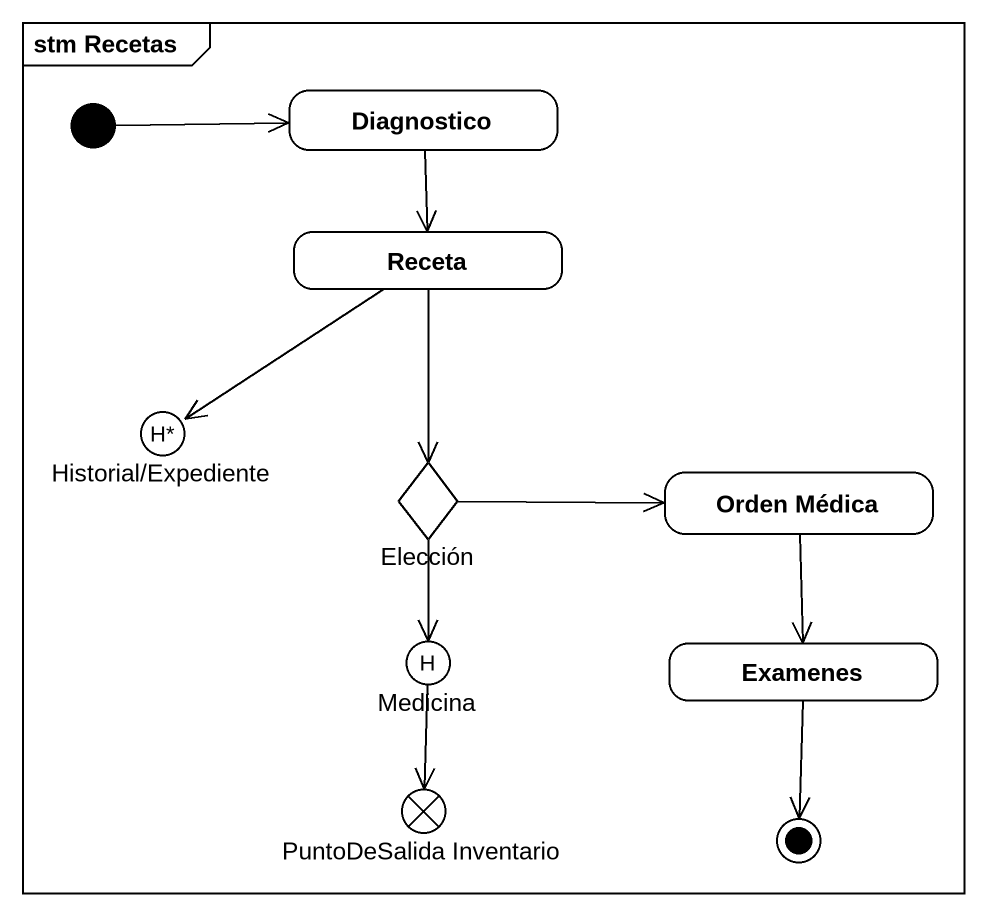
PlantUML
@startuml
mainframe stm Recetas
hide empty description
state Diagnostico
state Receta
state "Historial/Expediente" as Historial_Expediente <<history*>>
state Elección <<choice>>
state "Orden Médica" as Orden_Médica
state Medicina <<history>>
state Examenes
state "PuntoDeSalida Inventario" as PuntoDeSalida_Inventario <<choice>>
[*] -right-> Diagnostico
Diagnostico --> Receta
Receta --> Historial_Expediente
Receta --> Elección
Elección -right-> Orden_Médica
Elección --> Medicina
Orden_Médica --> Examenes
Medicina --> PuntoDeSalida_Inventario
Examenes --> [*]
@enduml
